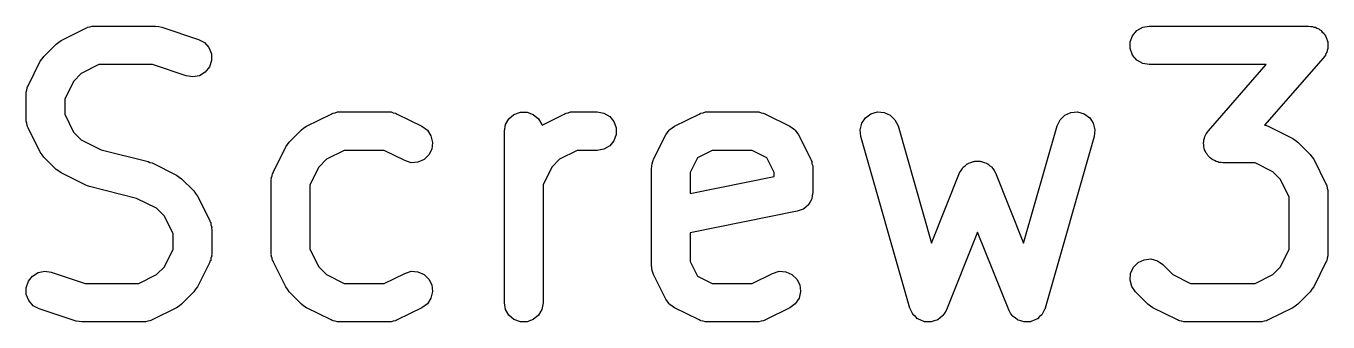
# Model space of a CAD drawing. Extents: x 49 to 243, y -147 to -41.
# Drawn here: x 237.97 to 243.03, y -105.5 to -104.35 of the extents above; entities that cross this region are included whole.
import ezdxf

# ---------------------------------------------------------------- set-up
doc = ezdxf.new("R2010")
doc.units = 0
doc.header["$MEASUREMENT"] = 0
doc.layers.add('BLACK', color=7, linetype='CONTINUOUS')

msp = doc.modelspace()

# ---------------------------------------------------------------- linework, layer by layer
at = {"layer": 'BLACK', "linetype": 'CONTINUOUS'}
for p, q in [((238.111, -104.405), (238.207, -104.357)), ((238.207, -104.357), (238.211, -104.356)), ((238.211, -104.356), (238.214, -104.354)), ((238.214, -104.354), (238.223, -104.352)), ((238.223, -104.352), (238.232, -104.35)), ((238.232, -104.35), (238.236, -104.35)), ((238.236, -104.35), (238.24, -104.349)), ((238.24, -104.349), (238.478, -104.349)), ((238.478, -104.349), (238.49, -104.351)), ((238.49, -104.351), (238.502, -104.353)), ((238.502, -104.353), (238.645, -104.401)), ((242.287, -104.367), (242.31, -104.354)), ((242.31, -104.354), (242.335, -104.349)), ((242.335, -104.349), (242.954, -104.349)), ((242.954, -104.349), (242.962, -104.351)), ((242.962, -104.351), (242.969, -104.351)), ((242.969, -104.351), (242.974, -104.353)), ((242.974, -104.353), (242.98, -104.354)), ((242.98, -104.354), (242.986, -104.358)), ((242.986, -104.358), (242.993, -104.36)), ((242.993, -104.36), (242.998, -104.364)), ((242.998, -104.364), (243.003, -104.367)), ((238.092, -104.419), (238.102, -104.412)), ((238.102, -104.412), (238.111, -104.405)), ((238.645, -104.401), (238.668, -104.413)), ((238.668, -104.413), (238.685, -104.433)), ((242.261, -104.411), (242.27, -104.387)), ((242.261, -104.437), (242.261, -104.411)), ((242.27, -104.387), (242.287, -104.367)), ((243.003, -104.367), (243.007, -104.373)), ((243.007, -104.373), (243.013, -104.377)), ((243.013, -104.377), (243.016, -104.382)), ((243.016, -104.382), (243.019, -104.387)), ((243.019, -104.387), (243.022, -104.394)), ((243.022, -104.394), (243.025, -104.4)), ((243.025, -104.4), (243.026, -104.406)), ((243.026, -104.406), (243.028, -104.411)), ((243.028, -104.411), (243.028, -104.419)), ((238.044, -104.467), (238.092, -104.419)), ((238.685, -104.433), (238.695, -104.457)), ((238.695, -104.457), (238.695, -104.483)), ((242.27, -104.462), (242.261, -104.437)), ((242.287, -104.482), (242.27, -104.462)), ((243.019, -104.462), (243.015, -104.467)), ((243.021, -104.456), (243.019, -104.462)), ((243.024, -104.451), (243.021, -104.456)), ((243.026, -104.444), (243.024, -104.451)), ((243.028, -104.437), (243.026, -104.444)), ((243.028, -104.419), (243.029, -104.426)), ((243.029, -104.426), (243.028, -104.432)), ((243.028, -104.432), (243.028, -104.437)), ((237.983, -104.581), (238.03, -104.486)), ((238.03, -104.486), (238.037, -104.476)), ((238.037, -104.476), (238.044, -104.467)), ((238.258, -104.499), (238.189, -104.534)), ((238.466, -104.499), (238.258, -104.499)), ((238.597, -104.543), (238.466, -104.499)), ((238.687, -104.508), (238.671, -104.528)), ((238.695, -104.483), (238.687, -104.508)), ((242.31, -104.495), (242.287, -104.482)), ((242.335, -104.499), (242.31, -104.495)), ((242.789, -104.499), (242.335, -104.499)), ((242.565, -104.756), (242.789, -104.499)), ((243.011, -104.474), (242.783, -104.734)), ((243.015, -104.467), (243.011, -104.474)), ((238.159, -104.564), (238.125, -104.633)), ((238.189, -104.534), (238.159, -104.564)), ((238.623, -104.547), (238.597, -104.543)), ((238.649, -104.542), (238.623, -104.547)), ((238.671, -104.528), (238.649, -104.542)), ((237.975, -104.606), (237.978, -104.598)), ((237.975, -104.611), (237.975, -104.606)), ((237.975, -104.615), (237.975, -104.611)), ((237.975, -104.71), (237.975, -104.615)), ((237.978, -104.598), (237.979, -104.589)), ((237.979, -104.589), (237.981, -104.585)), ((237.981, -104.585), (237.983, -104.581)), ((238.125, -104.633), (238.125, -104.692)), ((237.975, -104.714), (237.975, -104.71)), ((237.975, -104.719), (237.975, -104.714)), ((238.125, -104.692), (238.159, -104.761)), ((239.064, -104.738), (239.159, -104.691)), ((239.159, -104.691), (239.163, -104.689)), ((239.163, -104.689), (239.167, -104.687)), ((239.167, -104.687), (239.175, -104.686)), ((239.175, -104.686), (239.184, -104.683)), ((239.184, -104.683), (239.188, -104.683)), ((239.188, -104.683), (239.192, -104.683)), ((239.192, -104.683), (239.383, -104.683)), ((239.383, -104.683), (239.387, -104.683)), ((239.387, -104.683), (239.392, -104.683)), ((239.392, -104.683), (239.4, -104.686)), ((239.4, -104.686), (239.409, -104.687)), ((239.409, -104.687), (239.412, -104.689)), ((239.412, -104.689), (239.416, -104.691)), ((239.416, -104.691), (239.512, -104.738)), ((239.836, -104.732), (239.849, -104.71)), ((239.849, -104.71), (239.869, -104.693)), ((239.869, -104.693), (239.894, -104.684)), ((239.894, -104.684), (239.92, -104.684)), ((239.92, -104.684), (239.944, -104.693)), ((239.944, -104.693), (239.964, -104.71)), ((239.964, -104.71), (239.977, -104.732)), ((239.978, -104.734), (240.064, -104.691)), ((240.064, -104.691), (240.068, -104.689)), ((240.068, -104.689), (240.072, -104.687)), ((240.072, -104.687), (240.08, -104.686)), ((240.08, -104.686), (240.089, -104.683)), ((240.089, -104.683), (240.093, -104.683)), ((240.093, -104.683), (240.097, -104.683)), ((240.097, -104.683), (240.192, -104.683)), ((240.192, -104.683), (240.218, -104.687)), ((240.218, -104.687), (240.241, -104.7)), ((240.241, -104.7), (240.257, -104.72)), ((240.492, -104.738), (240.588, -104.691)), ((240.588, -104.691), (240.592, -104.689)), ((240.592, -104.689), (240.595, -104.687)), ((240.595, -104.687), (240.604, -104.686)), ((240.604, -104.686), (240.612, -104.683)), ((240.612, -104.683), (240.617, -104.683)), ((240.617, -104.683), (240.621, -104.683)), ((240.621, -104.683), (240.812, -104.683)), ((240.812, -104.683), (240.816, -104.683)), ((240.816, -104.683), (240.82, -104.683)), ((240.82, -104.683), (240.829, -104.686)), ((240.829, -104.686), (240.837, -104.687)), ((240.837, -104.687), (240.841, -104.689)), ((240.841, -104.689), (240.845, -104.691)), ((240.845, -104.691), (240.94, -104.738)), ((241.219, -104.727), (241.234, -104.706)), ((241.234, -104.706), (241.255, -104.69)), ((241.255, -104.69), (241.28, -104.683)), ((241.28, -104.683), (241.306, -104.685)), ((241.306, -104.685), (241.33, -104.696)), ((241.33, -104.696), (241.348, -104.714)), ((241.348, -104.714), (241.36, -104.737)), ((241.978, -104.737), (241.989, -104.714)), ((241.989, -104.714), (242.008, -104.696)), ((242.008, -104.696), (242.031, -104.685)), ((242.031, -104.685), (242.057, -104.683)), ((242.057, -104.683), (242.082, -104.69)), ((242.082, -104.69), (242.104, -104.706)), ((242.104, -104.706), (242.118, -104.727)), ((237.978, -104.727), (237.975, -104.719)), ((237.979, -104.736), (237.978, -104.727)), ((237.981, -104.739), (237.979, -104.736)), ((237.983, -104.744), (237.981, -104.739)), ((238.03, -104.839), (237.983, -104.744)), ((238.159, -104.761), (238.189, -104.791)), ((238.997, -104.8), (239.044, -104.752)), ((239.044, -104.752), (239.054, -104.745)), ((239.054, -104.745), (239.064, -104.738)), ((239.512, -104.738), (239.533, -104.754)), ((239.533, -104.754), (239.547, -104.776)), ((239.832, -104.758), (239.836, -104.732)), ((239.832, -105.424), (239.832, -104.758)), ((239.977, -104.732), (239.978, -104.734)), ((240.257, -104.72), (240.266, -104.745)), ((240.266, -104.745), (240.266, -104.771)), ((240.459, -104.772), (240.465, -104.763)), ((240.465, -104.763), (240.471, -104.754)), ((240.471, -104.754), (240.473, -104.753)), ((240.473, -104.753), (240.474, -104.751)), ((240.474, -104.751), (240.483, -104.745)), ((240.483, -104.745), (240.492, -104.738)), ((240.94, -104.738), (240.949, -104.745)), ((240.949, -104.745), (240.958, -104.751)), ((240.958, -104.751), (240.96, -104.753)), ((240.96, -104.753), (240.961, -104.754)), ((240.961, -104.754), (240.967, -104.763)), ((240.967, -104.763), (240.974, -104.772)), ((241.213, -104.752), (241.219, -104.727)), ((241.216, -104.778), (241.213, -104.752)), ((241.36, -104.737), (241.49, -105.193)), ((241.847, -105.193), (241.978, -104.737)), ((242.118, -104.727), (242.124, -104.752)), ((242.124, -104.752), (242.122, -104.778)), ((242.554, -104.773), (242.556, -104.768)), ((242.556, -104.768), (242.561, -104.762)), ((242.561, -104.762), (242.565, -104.756)), ((242.783, -104.734), (242.79, -104.735)), ((242.79, -104.735), (242.793, -104.737)), ((242.793, -104.737), (242.797, -104.738)), ((242.797, -104.738), (242.893, -104.786)), ((238.189, -104.791), (238.266, -104.83)), ((238.935, -104.915), (238.983, -104.819)), ((238.983, -104.819), (238.99, -104.81)), ((238.99, -104.81), (238.997, -104.8)), ((239.547, -104.776), (239.553, -104.801)), ((239.553, -104.801), (239.55, -104.827)), ((240.241, -104.815), (240.218, -104.828)), ((240.257, -104.795), (240.241, -104.815)), ((240.266, -104.771), (240.257, -104.795)), ((240.411, -104.867), (240.459, -104.772)), ((240.974, -104.772), (241.021, -104.867)), ((241.406, -105.445), (241.216, -104.778)), ((242.122, -104.778), (241.931, -105.445)), ((242.546, -104.804), (242.547, -104.798)), ((242.547, -104.811), (242.546, -104.804)), ((242.547, -104.792), (242.55, -104.785)), ((242.547, -104.798), (242.547, -104.792)), ((242.547, -104.818), (242.547, -104.811)), ((242.549, -104.824), (242.547, -104.818)), ((242.55, -104.785), (242.551, -104.778)), ((242.551, -104.778), (242.554, -104.773)), ((242.893, -104.786), (242.902, -104.793)), ((242.902, -104.793), (242.912, -104.8)), ((242.912, -104.8), (242.96, -104.848)), ((238.037, -104.849), (238.03, -104.839)), ((238.044, -104.858), (238.037, -104.849)), ((238.092, -104.906), (238.044, -104.858)), ((238.266, -104.83), (238.449, -104.875)), ((239.142, -104.867), (239.111, -104.897)), ((239.21, -104.833), (239.142, -104.867)), ((239.365, -104.833), (239.21, -104.833)), ((239.445, -104.872), (239.365, -104.833)), ((239.52, -104.868), (239.496, -104.878)), ((239.538, -104.85), (239.52, -104.868)), ((239.55, -104.827), (239.538, -104.85)), ((240.046, -104.867), (240.016, -104.897)), ((240.115, -104.833), (240.046, -104.867)), ((240.192, -104.833), (240.115, -104.833)), ((240.218, -104.828), (240.192, -104.833)), ((240.41, -104.871), (240.411, -104.867)), ((240.582, -104.861), (240.553, -104.918)), ((240.639, -104.833), (240.582, -104.861)), ((240.794, -104.833), (240.639, -104.833)), ((240.851, -104.861), (240.794, -104.833)), ((240.879, -104.918), (240.851, -104.861)), ((241.021, -104.867), (241.023, -104.871)), ((242.55, -104.83), (242.549, -104.824)), ((242.554, -104.836), (242.55, -104.83)), ((242.556, -104.843), (242.554, -104.836)), ((242.56, -104.847), (242.556, -104.843)), ((242.563, -104.852), (242.56, -104.847)), ((242.568, -104.857), (242.563, -104.852)), ((242.573, -104.863), (242.568, -104.857)), ((242.578, -104.866), (242.573, -104.863)), ((242.582, -104.869), (242.578, -104.866)), ((242.589, -104.872), (242.582, -104.869)), ((242.96, -104.848), (242.967, -104.857)), ((242.967, -104.857), (242.974, -104.867)), ((242.974, -104.867), (243.021, -104.962)), ((238.102, -104.913), (238.092, -104.906)), ((238.111, -104.92), (238.102, -104.913)), ((238.207, -104.968), (238.111, -104.92)), ((238.449, -104.875), (238.456, -104.879)), ((238.456, -104.879), (238.464, -104.881)), ((238.464, -104.881), (238.559, -104.929)), ((238.932, -104.923), (238.934, -104.919)), ((238.934, -104.919), (238.935, -104.915)), ((239.111, -104.897), (239.077, -104.966)), ((239.47, -104.88), (239.445, -104.872)), ((239.496, -104.878), (239.47, -104.88)), ((240.016, -104.897), (239.982, -104.966)), ((240.403, -104.901), (240.404, -104.896)), ((240.403, -105.282), (240.403, -104.901)), ((240.404, -104.892), (240.406, -104.884)), ((240.404, -104.896), (240.404, -104.892)), ((240.406, -104.884), (240.408, -104.875)), ((240.408, -104.875), (240.41, -104.871)), ((240.553, -104.918), (240.553, -105)), ((240.879, -104.934), (240.879, -104.918)), ((241.023, -104.871), (241.025, -104.875)), ((241.025, -104.875), (241.026, -104.884)), ((241.026, -104.884), (241.029, -104.892)), ((241.029, -104.892), (241.029, -104.896)), ((241.029, -104.896), (241.029, -104.901)), ((241.029, -104.901), (241.029, -104.996)), ((241.49, -105.193), (241.599, -104.92)), ((241.599, -104.92), (241.605, -104.911)), ((241.605, -104.911), (241.61, -104.902)), ((241.61, -104.902), (241.612, -104.9)), ((241.612, -104.9), (241.613, -104.898)), ((241.613, -104.898), (241.621, -104.892)), ((241.621, -104.892), (241.629, -104.884)), ((241.629, -104.884), (241.631, -104.884)), ((241.631, -104.884), (241.633, -104.882)), ((241.633, -104.882), (241.643, -104.879)), ((241.643, -104.879), (241.653, -104.875)), ((241.653, -104.875), (241.656, -104.875)), ((241.656, -104.875), (241.658, -104.874)), ((241.658, -104.874), (241.669, -104.874)), ((241.669, -104.874), (241.679, -104.874)), ((241.679, -104.874), (241.682, -104.875)), ((241.682, -104.875), (241.684, -104.875)), ((241.684, -104.875), (241.694, -104.879)), ((241.694, -104.879), (241.704, -104.882)), ((241.704, -104.882), (241.706, -104.884)), ((241.706, -104.884), (241.708, -104.884)), ((241.708, -104.884), (241.716, -104.892)), ((241.716, -104.892), (241.725, -104.898)), ((241.725, -104.898), (241.726, -104.9)), ((241.726, -104.9), (241.728, -104.902)), ((241.728, -104.902), (241.733, -104.911)), ((241.733, -104.911), (241.738, -104.92)), ((241.738, -104.92), (241.847, -105.193)), ((242.595, -104.876), (242.589, -104.872)), ((242.601, -104.877), (242.595, -104.876)), ((242.606, -104.879), (242.601, -104.877)), ((242.614, -104.879), (242.606, -104.879)), ((242.621, -104.88), (242.614, -104.879)), ((242.746, -104.88), (242.621, -104.88)), ((242.815, -104.915), (242.746, -104.88)), ((242.845, -104.945), (242.815, -104.915)), ((238.214, -104.97), (238.207, -104.968)), ((238.222, -104.973), (238.214, -104.97)), ((238.559, -104.929), (238.569, -104.936)), ((238.569, -104.936), (238.579, -104.943)), ((238.579, -104.943), (238.626, -104.99)), ((238.927, -104.94), (238.93, -104.931)), ((238.928, -104.944), (238.927, -104.94)), ((238.927, -104.948), (238.928, -104.944)), ((238.927, -105.234), (238.927, -104.948)), ((238.93, -104.931), (238.932, -104.923)), ((239.077, -104.966), (239.077, -105.216)), ((239.982, -104.966), (239.982, -105.424)), ((240.553, -105), (240.879, -104.934)), ((242.879, -105.014), (242.845, -104.945)), ((243.021, -104.962), (243.023, -104.966)), ((243.023, -104.966), (243.025, -104.97)), ((243.025, -104.97), (243.026, -104.979)), ((238.404, -105.019), (238.222, -104.973)), ((238.481, -105.057), (238.404, -105.019)), ((238.626, -104.99), (238.633, -105)), ((238.633, -105), (238.641, -105.01)), ((238.641, -105.01), (238.688, -105.105)), ((241.025, -105.021), (241.019, -105.032)), ((241.027, -105.008), (241.025, -105.02)), ((241.025, -105.02), (241.025, -105.021)), ((241.025, -105.021), (241.025, -105.021)), ((241.029, -104.996), (241.027, -105.008)), ((242.879, -105.216), (242.879, -105.014)), ((243.026, -104.979), (243.029, -104.987)), ((243.029, -104.987), (243.029, -104.992)), ((243.029, -104.992), (243.029, -104.996)), ((243.029, -104.996), (243.029, -105.234)), ((238.512, -105.088), (238.481, -105.057)), ((240.969, -105.069), (240.553, -105.153)), ((240.98, -105.065), (240.969, -105.069)), ((240.992, -105.061), (240.98, -105.065)), ((240.993, -105.06), (240.992, -105.061)), ((241.003, -105.052), (240.993, -105.06)), ((240.993, -105.06), (240.993, -105.06)), ((241.012, -105.044), (241.003, -105.052)), ((241.013, -105.043), (241.012, -105.043)), ((241.012, -105.043), (241.012, -105.044)), ((241.019, -105.032), (241.013, -105.043)), ((238.546, -105.156), (238.512, -105.088)), ((238.688, -105.105), (238.689, -105.109)), ((238.689, -105.109), (238.692, -105.113)), ((238.692, -105.113), (238.693, -105.122)), ((238.693, -105.122), (238.696, -105.13)), ((238.546, -105.216), (238.546, -105.156)), ((238.696, -105.13), (238.695, -105.134)), ((238.695, -105.134), (238.696, -105.139)), ((238.696, -105.139), (238.696, -105.234)), ((240.553, -105.153), (240.553, -105.264)), ((241.669, -105.15), (241.548, -105.452)), ((241.79, -105.452), (241.669, -105.15)), ((238.512, -105.285), (238.546, -105.216)), ((239.077, -105.216), (239.111, -105.285)), ((242.845, -105.285), (242.879, -105.216)), ((238.688, -105.267), (238.641, -105.363)), ((238.689, -105.263), (238.688, -105.267)), ((238.692, -105.26), (238.689, -105.263)), ((238.693, -105.251), (238.692, -105.26)), ((238.696, -105.242), (238.693, -105.251)), ((238.696, -105.234), (238.695, -105.238)), ((238.695, -105.238), (238.696, -105.242)), ((238.928, -105.238), (238.927, -105.234)), ((238.927, -105.242), (238.928, -105.238)), ((238.93, -105.251), (238.927, -105.242)), ((238.932, -105.26), (238.93, -105.251)), ((238.934, -105.263), (238.932, -105.26)), ((238.935, -105.267), (238.934, -105.263)), ((238.983, -105.363), (238.935, -105.267)), ((240.553, -105.264), (240.582, -105.321)), ((242.274, -105.286), (242.292, -105.268)), ((242.292, -105.268), (242.316, -105.257)), ((242.316, -105.257), (242.342, -105.254)), ((242.342, -105.254), (242.367, -105.261)), ((242.367, -105.261), (242.388, -105.276)), ((243.021, -105.267), (242.974, -105.363)), ((243.023, -105.263), (243.021, -105.267)), ((243.025, -105.26), (243.023, -105.263)), ((243.026, -105.251), (243.025, -105.26)), ((243.029, -105.242), (243.026, -105.251)), ((243.029, -105.234), (243.029, -105.238)), ((243.029, -105.238), (243.029, -105.242)), ((237.984, -105.341), (238, -105.321)), ((238, -105.321), (238.022, -105.307)), ((238.022, -105.307), (238.048, -105.302)), ((238.048, -105.302), (238.073, -105.306)), ((238.073, -105.306), (238.205, -105.349)), ((238.413, -105.349), (238.481, -105.315)), ((238.481, -105.315), (238.512, -105.285)), ((239.111, -105.285), (239.142, -105.315)), ((239.142, -105.315), (239.21, -105.349)), ((239.365, -105.349), (239.445, -105.31)), ((239.445, -105.31), (239.47, -105.302)), ((239.47, -105.302), (239.496, -105.304)), ((239.496, -105.304), (239.52, -105.314)), ((239.52, -105.314), (239.538, -105.332)), ((240.404, -105.286), (240.403, -105.282)), ((240.404, -105.29), (240.404, -105.286)), ((240.406, -105.299), (240.404, -105.29)), ((240.408, -105.307), (240.406, -105.299)), ((240.41, -105.311), (240.408, -105.307)), ((240.411, -105.315), (240.41, -105.311)), ((240.459, -105.41), (240.411, -105.315)), ((240.582, -105.321), (240.639, -105.349)), ((240.794, -105.349), (240.873, -105.31)), ((240.873, -105.31), (240.898, -105.302)), ((240.898, -105.302), (240.924, -105.304)), ((240.924, -105.304), (240.948, -105.314)), ((240.948, -105.314), (240.967, -105.332)), ((242.261, -105.336), (242.263, -105.31)), ((242.263, -105.31), (242.274, -105.286)), ((242.388, -105.276), (242.427, -105.315)), ((242.427, -105.315), (242.496, -105.349)), ((242.746, -105.349), (242.815, -105.315)), ((242.815, -105.315), (242.845, -105.285)), ((237.975, -105.366), (237.984, -105.341)), ((237.976, -105.392), (237.975, -105.366)), ((238.205, -105.349), (238.413, -105.349)), ((238.633, -105.372), (238.626, -105.382)), ((238.641, -105.363), (238.633, -105.372)), ((238.99, -105.372), (238.983, -105.363)), ((238.997, -105.382), (238.99, -105.372)), ((239.21, -105.349), (239.365, -105.349)), ((239.538, -105.332), (239.55, -105.355)), ((239.55, -105.355), (239.553, -105.381)), ((240.639, -105.349), (240.794, -105.349)), ((240.967, -105.332), (240.979, -105.355)), ((240.979, -105.355), (240.982, -105.381)), ((242.267, -105.361), (242.261, -105.336)), ((242.282, -105.382), (242.267, -105.361)), ((242.496, -105.349), (242.746, -105.349)), ((242.967, -105.372), (242.96, -105.382)), ((242.974, -105.363), (242.967, -105.372)), ((237.986, -105.416), (237.976, -105.392)), ((238.003, -105.436), (237.986, -105.416)), ((238.626, -105.382), (238.579, -105.43)), ((239.044, -105.43), (238.997, -105.382)), ((239.547, -105.407), (239.533, -105.428)), ((239.553, -105.381), (239.547, -105.407)), ((239.836, -105.45), (239.832, -105.424)), ((239.982, -105.424), (239.977, -105.45)), ((240.465, -105.419), (240.459, -105.41)), ((240.471, -105.428), (240.465, -105.419)), ((240.976, -105.407), (240.961, -105.428)), ((240.982, -105.381), (240.976, -105.407)), ((242.33, -105.43), (242.282, -105.382)), ((242.96, -105.382), (242.912, -105.43)), ((238.026, -105.448), (238.003, -105.436)), ((238.169, -105.496), (238.026, -105.448)), ((238.559, -105.444), (238.464, -105.491)), ((238.569, -105.437), (238.559, -105.444)), ((238.579, -105.43), (238.569, -105.437)), ((239.054, -105.437), (239.044, -105.43)), ((239.064, -105.444), (239.054, -105.437)), ((239.159, -105.491), (239.064, -105.444)), ((239.512, -105.444), (239.416, -105.491)), ((239.533, -105.428), (239.512, -105.444)), ((239.849, -105.473), (239.836, -105.45)), ((239.869, -105.489), (239.849, -105.473)), ((239.964, -105.473), (239.944, -105.489)), ((239.977, -105.45), (239.964, -105.473)), ((240.473, -105.43), (240.471, -105.428)), ((240.474, -105.431), (240.473, -105.43)), ((240.483, -105.437), (240.474, -105.431)), ((240.492, -105.444), (240.483, -105.437)), ((240.588, -105.491), (240.492, -105.444)), ((240.94, -105.444), (240.845, -105.491)), ((240.961, -105.428), (240.94, -105.444)), ((241.407, -105.446), (241.406, -105.445)), ((241.407, -105.448), (241.407, -105.446)), ((241.412, -105.458), (241.407, -105.448)), ((241.417, -105.468), (241.412, -105.458)), ((241.419, -105.469), (241.417, -105.468)), ((241.419, -105.471), (241.419, -105.469)), ((241.428, -105.478), (241.419, -105.471)), ((241.533, -105.475), (241.532, -105.477)), ((241.534, -105.474), (241.533, -105.475)), ((241.54, -105.465), (241.534, -105.474)), ((241.547, -105.455), (241.54, -105.465)), ((241.548, -105.452), (241.547, -105.454)), ((241.547, -105.454), (241.547, -105.455)), ((241.79, -105.454), (241.79, -105.452)), ((241.791, -105.455), (241.79, -105.454)), ((241.797, -105.465), (241.791, -105.455)), ((241.803, -105.474), (241.797, -105.465)), ((241.804, -105.475), (241.803, -105.474)), ((241.805, -105.477), (241.804, -105.475)), ((241.918, -105.471), (241.909, -105.478)), ((241.919, -105.469), (241.918, -105.471)), ((241.92, -105.468), (241.919, -105.469)), ((241.925, -105.458), (241.92, -105.468)), ((241.93, -105.448), (241.925, -105.458)), ((241.931, -105.446), (241.93, -105.448)), ((241.931, -105.445), (241.931, -105.446)), ((242.34, -105.437), (242.33, -105.43)), ((242.349, -105.444), (242.34, -105.437)), ((242.445, -105.491), (242.349, -105.444)), ((242.893, -105.444), (242.797, -105.491)), ((242.902, -105.437), (242.893, -105.444)), ((242.912, -105.43), (242.902, -105.437)), ((238.181, -105.497), (238.169, -105.496)), ((238.192, -105.499), (238.181, -105.497)), ((238.431, -105.499), (238.192, -105.499)), ((238.435, -105.499), (238.431, -105.499)), ((238.439, -105.499), (238.435, -105.499)), ((238.448, -105.496), (238.439, -105.499)), ((238.456, -105.495), (238.448, -105.496)), ((238.46, -105.493), (238.456, -105.495)), ((238.464, -105.491), (238.46, -105.493)), ((239.163, -105.493), (239.159, -105.491)), ((239.167, -105.495), (239.163, -105.493)), ((239.175, -105.496), (239.167, -105.495)), ((239.184, -105.499), (239.175, -105.496)), ((239.188, -105.499), (239.184, -105.499)), ((239.192, -105.499), (239.188, -105.499)), ((239.383, -105.499), (239.192, -105.499)), ((239.387, -105.499), (239.383, -105.499)), ((239.392, -105.499), (239.387, -105.499)), ((239.4, -105.496), (239.392, -105.499)), ((239.409, -105.495), (239.4, -105.496)), ((239.412, -105.493), (239.409, -105.495)), ((239.416, -105.491), (239.412, -105.493)), ((239.894, -105.498), (239.869, -105.489)), ((239.92, -105.498), (239.894, -105.498)), ((239.944, -105.489), (239.92, -105.498)), ((240.592, -105.493), (240.588, -105.491)), ((240.595, -105.495), (240.592, -105.493)), ((240.604, -105.496), (240.595, -105.495)), ((240.612, -105.499), (240.604, -105.496)), ((240.617, -105.499), (240.612, -105.499)), ((240.621, -105.499), (240.617, -105.499)), ((240.812, -105.499), (240.621, -105.499)), ((240.816, -105.499), (240.812, -105.499)), ((240.82, -105.499), (240.816, -105.499)), ((240.829, -105.496), (240.82, -105.499)), ((240.837, -105.495), (240.829, -105.496)), ((240.841, -105.493), (240.837, -105.495)), ((240.845, -105.491), (240.841, -105.493)), ((241.436, -105.487), (241.428, -105.478)), ((241.438, -105.487), (241.436, -105.487)), ((241.439, -105.488), (241.438, -105.487)), ((241.449, -105.492), (241.439, -105.488)), ((241.46, -105.497), (241.449, -105.492)), ((241.461, -105.497), (241.46, -105.497)), ((241.463, -105.498), (241.461, -105.497)), ((241.474, -105.498), (241.463, -105.498)), ((241.486, -105.499), (241.474, -105.498)), ((241.487, -105.499), (241.486, -105.499)), ((241.489, -105.499), (241.487, -105.499)), ((241.5, -105.495), (241.489, -105.499)), ((241.511, -105.492), (241.5, -105.495)), ((241.512, -105.491), (241.511, -105.492)), ((241.514, -105.49), (241.512, -105.491)), ((241.523, -105.483), (241.514, -105.49)), ((241.532, -105.477), (241.523, -105.483)), ((241.815, -105.483), (241.805, -105.477)), ((241.824, -105.49), (241.815, -105.483)), ((241.825, -105.491), (241.824, -105.49)), ((241.826, -105.492), (241.825, -105.491)), ((241.837, -105.495), (241.826, -105.492)), ((241.848, -105.499), (241.837, -105.495)), ((241.85, -105.499), (241.848, -105.499)), ((241.851, -105.499), (241.85, -105.499)), ((241.863, -105.498), (241.851, -105.499)), ((241.874, -105.498), (241.863, -105.498)), ((241.876, -105.497), (241.874, -105.498)), ((241.877, -105.497), (241.876, -105.497)), ((241.888, -105.492), (241.877, -105.497)), ((241.899, -105.488), (241.888, -105.492)), ((241.9, -105.487), (241.899, -105.488)), ((241.901, -105.487), (241.9, -105.487)), ((241.909, -105.478), (241.901, -105.487)), ((242.449, -105.493), (242.445, -105.491)), ((242.453, -105.495), (242.449, -105.493)), ((242.461, -105.496), (242.453, -105.495)), ((242.47, -105.499), (242.461, -105.496)), ((242.474, -105.499), (242.47, -105.499)), ((242.478, -105.499), (242.474, -105.499)), ((242.764, -105.499), (242.478, -105.499)), ((242.768, -105.499), (242.764, -105.499)), ((242.772, -105.499), (242.768, -105.499)), ((242.781, -105.496), (242.772, -105.499)), ((242.79, -105.495), (242.781, -105.496)), ((242.793, -105.493), (242.79, -105.495)), ((242.797, -105.491), (242.793, -105.493))]:
    msp.add_line(p, q, dxfattribs=at)

doc.saveas('drawing.dxf')
